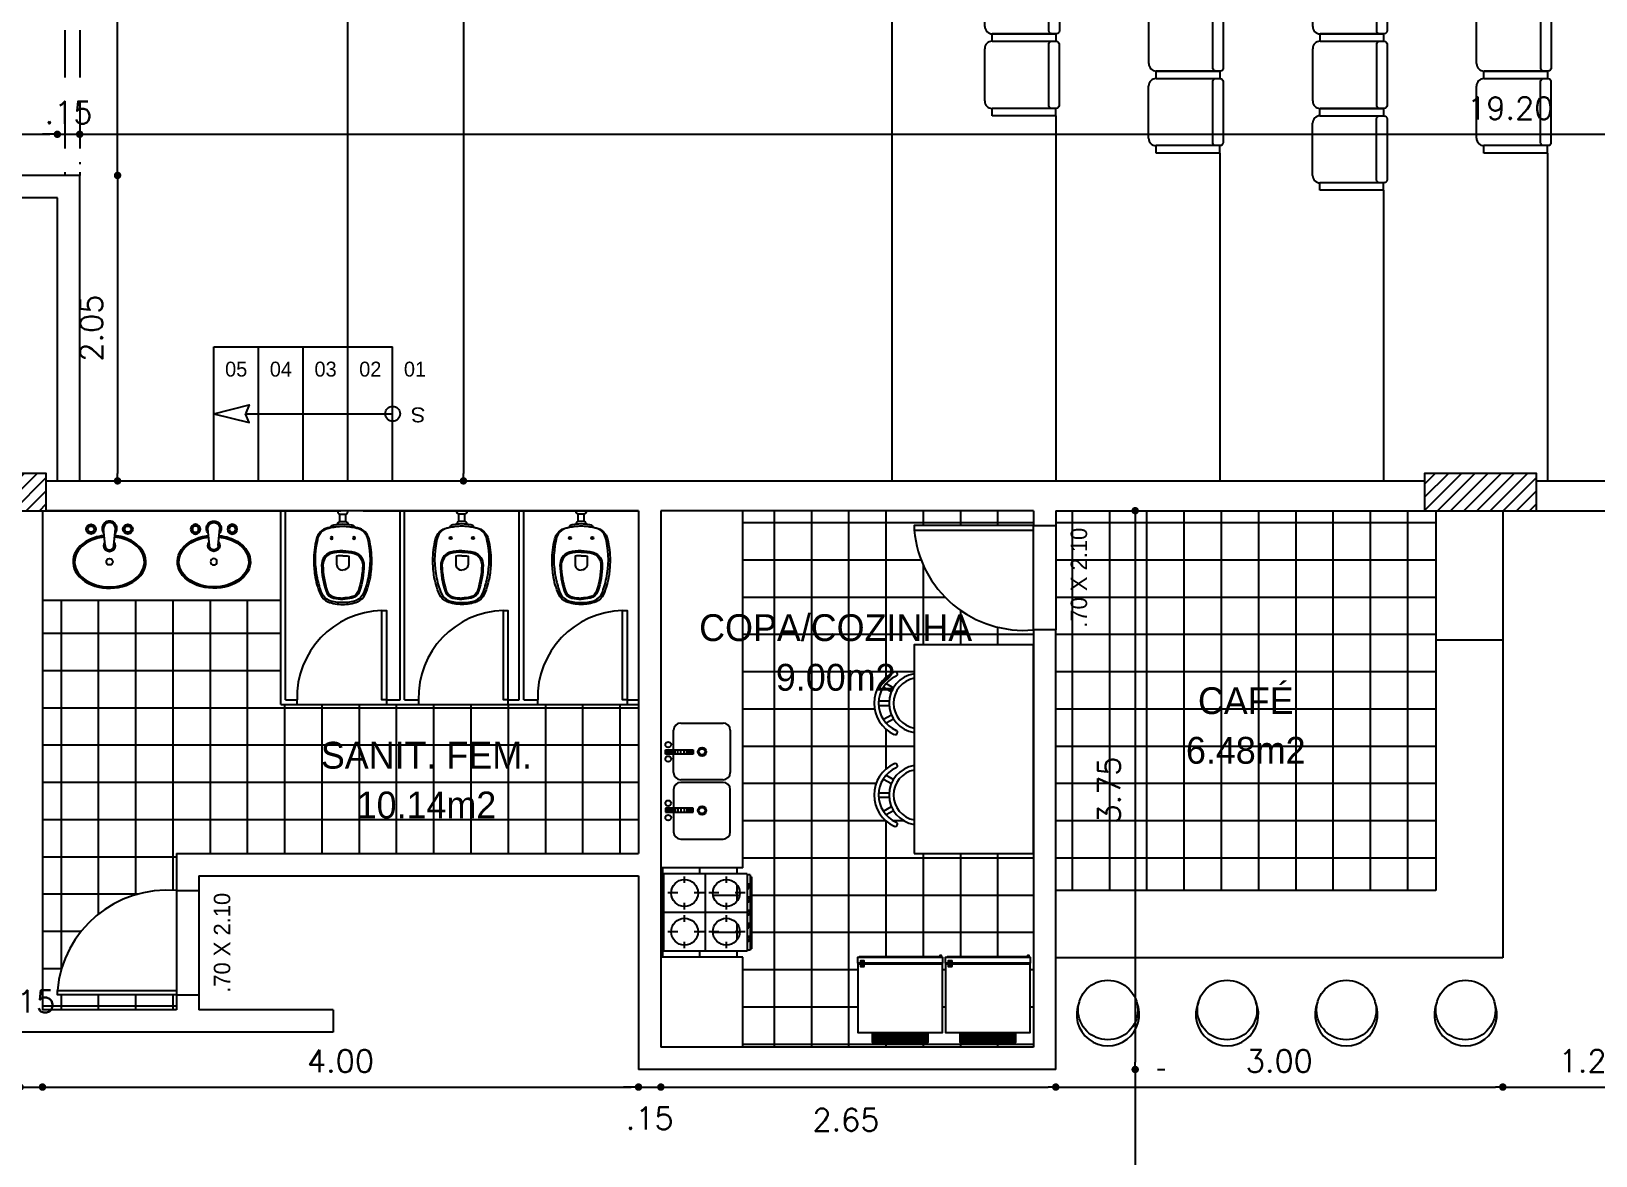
# Model space of a CAD drawing. Header units: millimetres. Extents: x 387 to 811, y 539 to 827.
# Drawn here: x 513.22 to 523.72, y 778.83 to 786.38 of the extents above; entities that cross this region are included whole.
import ezdxf
from ezdxf.enums import TextEntityAlignment as Align

# ---------------------------------------------------------------- set-up
doc = ezdxf.new("R2010")
doc.units = ezdxf.units.MM
doc.linetypes.add('HIDDEN', pattern=[9.525, 6.35, -3.175])
for name, color, linetype in [('ESQUADRIAS', 6, 'Continuous'), ('LINHA FINA', 8, 'Continuous'), ('MOBILIARIO', 3, 'Continuous'), ('PAREDES EM CORTE', 5, 'Continuous'), ('pilar', 4, 'Continuous'), ('PROJEÇÕES', 8, 'HIDDEN'), ('SIMBOLOS', 4, 'Continuous'), ('TEXTO', 4, 'Continuous')]:
    doc.layers.add(name, color=color, linetype=linetype)
doc.styles.add('ROMANS', font='romans')
doc.dimstyles.new('Cotas_trabalho', dxfattribs={"dimtxt": 0.15, "dimasz": 0.05, "dimexe": 0.2, "dimexo": 0.2, "dimgap": 0.1, "dimtad": 1, "dimzin": 4, "dimdsep": 46, "dimtxsty": 'ROMANS', "dimblk": 'DOT', "dimcen": 0.5, "dimclrd": 256, "dimclre": 256, "dimclrt": 256, "dimadec": 0, "dimazin": 0, "dimtfac": 0.666667, "dimtmove": 2, "dimatfit": 0, "dimldrblk": 'DOT', "dimfxl": 1, "dimtolj": 1, "dimtzin": 4, "dimarcsym": 0})
pattern_1 = [(90, (-531.041, 691.33033), (-0.25, 6e-17), []), (180, (-531.041, 691.33033), (-6e-17, -0.25), [])]

# ---------------------------------------------------------------- blocks, each defined once
blk = doc.blocks.new('poltrona')
at = {"layer": 'MOBILIARIO'}
for p, q in [((373.148, 85.2), (373.148, 85.25)), ((373.148, 85.25), (373.574, 85.25)), ((373.574, 85.25), (373.574, 85.2)), ((373.098, 84.8), (373.098, 85.15)), ((373.148, 85.2), (373.574, 85.2)), ((373.148, 85.2), (373.148, 85.2)), ((373.574, 84.75), (373.148, 84.75)), ((373.148, 84.75), (373.148, 84.75))]:
    blk.add_line(p, q, dxfattribs=at)
for points in [[(373.148, 85.2), (373.51, 85.2)], [(373.148, 85.2), (373.51, 85.2)], [(373.598, 84.95), (373.598, 84.941)]]:
    blk.add_lwpolyline(points, dxfattribs=at)
blk.add_lwpolyline([(373.578, 84.75), (373.548, 84.75, -0.414214), (373.528, 84.77), (373.528, 85.18, -0.414214), (373.548, 85.2), (373.578, 85.2, -0.414214), (373.598, 85.18), (373.598, 84.77, -0.414214)], format="xyb", close=True, dxfattribs=at)
for centre, start, end in [((373.148, 85.15), 90, 180), ((373.148, 84.8), 180, 270)]:
    blk.add_arc(centre, 0.05, start, end, dxfattribs=at)
blk = doc.blocks.new('vaso sanitário')
at = {"layer": 'MOBILIARIO'}
for p, q in [((535.046, 52.961), (535.046, 53.011)), ((535.086, 52.961), (535.086, 53.011))]:
    blk.add_line(p, q, dxfattribs=at)
for points in [[(535.032, 53.034), (535.099, 53.034), (535.099, 53.026, -0.414214), (535.084, 53.011), (535.047, 53.011, -0.414214), (535.032, 53.026)], [(535.066, 52.417, 0.082763), (535.156, 52.431, 0.191824), (535.206, 52.48, 0.041847), (535.235, 52.581, 0.10707), (535.236, 52.829, 0.077273), (535.22, 52.876, 0.212411), (535.166, 52.916, 0.040827), (535.153, 52.919, 0.014904), (535.135, 52.923, 0.025143), (535.131, 52.924, -0.029767), (535.109, 52.927, 0.034354), (535.066, 52.929, 0.034354), (535.022, 52.927, -0.029767), (535, 52.924, 0.025143), (534.996, 52.923, 0.014904), (534.978, 52.919, 0.040827), (534.965, 52.916, 0.212411), (534.911, 52.876, 0.077273), (534.896, 52.829, 0.10707), (534.896, 52.581, 0.041847), (534.926, 52.48, 0.191824), (534.976, 52.431, 0.082763)]]:
    blk.add_lwpolyline(points, format="xyb", close=True, dxfattribs=at)
for points in [[(535.123, 52.925, -0.166403), (535.132, 52.926), (535.166, 52.919, -0.147687), (535.216, 52.892, -0.13868), (535.243, 52.844, -0.056337), (535.26, 52.699, -0.03707), (535.253, 52.603, -0.071007), (535.215, 52.472, -0.183874), (535.166, 52.423, -0.096189), (535.066, 52.405, -0.096189), (534.966, 52.423, -0.183874), (534.916, 52.472, -0.071007), (534.878, 52.603, -0.03707), (534.871, 52.699, -0.056337), (534.889, 52.844, -0.13868), (534.916, 52.892, -0.147687), (534.966, 52.919), (535, 52.926, -0.166403), (535.009, 52.925)], [(535.099, 52.943), (535.099, 52.946, 0.414214), (535.084, 52.961), (535.047, 52.961, 0.414214), (535.032, 52.946), (535.032, 52.943)], [(535.066, 52.764, 0.06168), (534.987, 52.755, 0.039055), (534.98, 52.753, 0.304226), (534.924, 52.669, 0.074407), (534.953, 52.493, 0.256561), (535.004, 52.447, 0.06572), (535.066, 52.44, 0.068252)], [(535.066, 52.756, 0.06168), (534.989, 52.747, 0.039055), (534.983, 52.745, 0.304045), (534.932, 52.669, 0.074349), (534.961, 52.496, 0.256479), (535.006, 52.455, 0.065787), (535.066, 52.448, 0.065787)], [(535.066, 52.732, 0.0408), (535.025, 52.729), (535.025, 52.671, 0.057291), (535.025, 52.666, 0.350796), (535.066, 52.634, 0.350796)], [(535.065, 52.764, -0.06168), (535.145, 52.755, -0.039055), (535.152, 52.753, -0.304226), (535.208, 52.669, -0.074407), (535.178, 52.493, -0.256561), (535.127, 52.447, -0.06572), (535.065, 52.44, -0.068252)], [(535.066, 52.756, -0.06168), (535.143, 52.747, -0.039055), (535.148, 52.745, -0.304045), (535.199, 52.669, -0.074349), (535.17, 52.496, -0.256479), (535.125, 52.455, -0.065787), (535.066, 52.448, -0.065787)], [(535.066, 52.732, -0.0408), (535.107, 52.729), (535.107, 52.671, -0.057291), (535.106, 52.666, -0.350796), (535.066, 52.634, -0.350796)]]:
    blk.add_lwpolyline(points, format="xyb", dxfattribs=at)
for centre in [(534.991, 52.851), (535.141, 52.851)]:
    blk.add_circle(centre, 0.0075, dxfattribs=at)
for centre, radius, start, end in [((535.011, 52.912), 0.0286, 100.7284, 157.4355), ((535.068, 52.556), 0.389, 90.3224, 99.2049), ((535.063, 52.556), 0.389, 80.7951, 89.6776), ((535.12, 52.912), 0.0286, 22.5645, 79.2716)]:
    blk.add_arc(centre, radius, start, end, dxfattribs=at)
blk = doc.blocks.new('cuba do lavatório')
at = {"layer": 'MOBILIARIO'}
for p, q in [((535.901, 52.801), (535.891, 52.914)), ((535.961, 52.801), (535.971, 52.914))]:
    blk.add_line(p, q, dxfattribs=at)
for centre, radius in [((535.807, 52.91), 0.0326), ((535.807, 52.91), 0.0212), ((536.054, 52.91), 0.0326), ((536.054, 52.91), 0.0212), ((535.931, 52.691), 0.0212)]:
    blk.add_circle(centre, radius, dxfattribs=at)
for centre, radius, start, end in [((535.931, 52.914), 0.05, 317.7534, 222.2466), ((535.931, 52.914), 0.04, 349.8443, 190.1557), ((535.931, 52.801), 0.04, 143.4139, 36.5861), ((535.931, 52.801), 0.03, 180, 0)]:
    blk.add_arc(centre, radius, start, end, dxfattribs=at)
blk.add_ellipse((535.931, 52.691), major_axis=(-0.235, 0), ratio=0.714749, start_param=4.861692, end_param=10.846271, dxfattribs=at)
blk.add_open_spline([(535.895, 52.867), (535.849, 52.862), (535.806, 52.848), (535.716, 52.792), (535.683, 52.738), (535.689, 52.629), (535.728, 52.578), (535.845, 52.516), (535.922, 52.506), (536.062, 52.532), (536.123, 52.568), (536.184, 52.666), (536.182, 52.726), (536.114, 52.82), (536.051, 52.855), (535.976, 52.866), (535.971, 52.866), (535.967, 52.867)], degree=3, knots=[4.861692, 4.861692, 4.861692, 4.861692, 5.430609, 5.430609, 6.323813, 6.323813, 7.217016, 7.217016, 8.110219, 8.110219, 9.003422, 9.003422, 9.896625, 9.896625, 10.789828, 10.789828, 10.846271, 10.846271, 10.846271, 10.846271], dxfattribs=at)
blk = doc.blocks.new('W-FRZ-P')
for p, q in [((58, -2.1), (13, -2.1)), ((58, -2.9), (13, -2.9)), ((58, -4.1), (13, -4.1)), ((58, -4.9), (13, -4.9)), ((58, -6.1), (13, -6.1)), ((58, -6.9), (13, -6.9)), ((1.3, -65.2), (1.3, -66.2)), ((69.7, -65.2), (69.7, -66.2))]:
    blk.add_line(p, q)
for points in [[(59, -8), (59, 0), (12, 0), (12, -8)], [(68.7, -65.2), (71, -65.2), (71, -8), (58, -8), (13, -8), (0, -8), (0, -65.2), (67.8, -65.2)], [(58, -8), (58, -1), (13, -1), (13, -8)], [(68.7, -66.2), (71, -66.2), (71, -71.2), (0, -71.2), (0, -66.2), (67.8, -66.2)], [(0.9, -71.2), (0.9, -72.7), (2.2, -72.7), (2.2, -72.4), (1.2, -72.4), (1.2, -71.6), (69.8, -71.6), (69.8, -71.2)]]:
    blk.add_lwpolyline(points)
for points in [[(68.7, -64.5), (68.7, -64.5, 0.414214), (68.9, -64.3), (68.9, -63.6, 0.414214), (68.7, -63.4), (65.8, -63.4, 0.414214), (65.6, -63.6), (65.6, -64.3, 0.414214), (65.8, -64.5), (67.8, -64.5)], [(67.8, -67.1), (65.8, -67.1, 0.414214), (65.6, -67.3), (65.6, -68, 0.414214), (65.8, -68.2), (68.7, -68.2, 0.414214), (68.9, -68), (68.9, -67.3, 0.414214), (68.7, -67.1), (68.7, -67.1)]]:
    blk.add_lwpolyline(points, format="xyb")
blk.add_lwpolyline([(67.8, -63.9), (67.8, -67.7, 0.414214), (68, -67.9), (68.5, -67.9, 0.414214), (68.7, -67.7), (68.7, -63.9, 0.414214), (68.5, -63.7), (68, -63.7, 0.414214)], format="xyb", close=True)
blk = doc.blocks.new('MESA COPA')
at = {"layer": 'MOBILIARIO'}
for p, q in [((574.015, -142.026), (574.065, -142.054)), ((573.965, -142.143), (574.036, -142.143)), ((573.997, -142.05), (574.051, -142.081)), ((573.965, -142.173), (574.036, -142.173)), ((573.997, -142.266), (574.051, -142.236)), ((574.015, -142.29), (574.065, -142.262)), ((573.997, -142.667), (574.051, -142.697)), ((574.015, -142.642), (574.065, -142.67)), ((573.965, -142.759), (574.036, -142.759)), ((573.965, -142.789), (574.036, -142.789)), ((573.997, -142.882), (574.051, -142.852)), ((574.015, -142.906), (574.065, -142.879))]:
    blk.add_line(p, q, dxfattribs=at)
blk.add_lwpolyline([(574.204, -143.166), (575.004, -143.166), (575.004, -141.766), (574.204, -141.766)], close=True, dxfattribs=at)
for centre, radius, start, end in [((574.165, -142.158), 0.23, 114.3301, 245.6699), ((574.165, -142.158), 0.2, 114.3301, 245.6699), ((574.235, -142.158), 0.2, 99.0131, 260.9869), ((574.235, -142.158), 0.17, 100.6207, 259.3793), ((574.077, -141.962), 0.015, 294.3301, 114.3301), ((574.077, -142.354), 0.015, 245.6699, 65.6699), ((574.165, -142.774), 0.23, 114.3301, 245.6699), ((574.077, -142.578), 0.015, 294.3301, 114.3301), ((574.165, -142.774), 0.2, 114.3301, 245.6699), ((574.235, -142.774), 0.2, 99.0131, 260.9869), ((574.235, -142.774), 0.17, 100.6207, 259.3793), ((574.077, -142.97), 0.015, 245.6699, 65.6699)]:
    blk.add_arc(centre, radius, start, end, dxfattribs=at)
blk = doc.blocks.new('M-CAD17')
blk.add_circle((0, -3), 20)
blk.add_arc((0, 0), 21, 336.838, 203.162)
blk = doc.blocks.new('BANCO')
at = {"layer": 'MOBILIARIO', "xscale": 0.009999999999990905, "yscale": 0.009999999999990905, "zscale": 0.01, "rotation": 270}
blk.add_blockref('M-CAD17', (578.535, -141.721), dxfattribs=at)
blk = doc.blocks.new('_DOT')
at = {"color": 0, "linetype": 'ByBlock'}
blk.add_line((-0.5, 0), (-1, 0), dxfattribs=at)
at = {"color": 0, "linetype": 'ByBlock', "const_width": 0.5}
blk.add_lwpolyline([(-0.25, 0, 1), (0.25, 0, 1)], format="xyb", close=True, dxfattribs=at)
blk = doc.blocks.new('*D93')
at = {"lineweight": -2}
blk.add_line((508.147, 785.686), (513.347, 785.686), dxfattribs=at)
at = {"layer": 'Defpoints', "color": 0}
for p in [(508.097, 785.686), (513.397, 785.686), (513.397, 785.686)]:
    blk.add_point(p, dxfattribs=at)
at = {"lineweight": -2, "xscale": 0.05, "yscale": 0.05, "zscale": 0.05, "rotation": 180}
blk.add_blockref('_DOT', (508.097, 785.686), dxfattribs=at)
at = {"lineweight": -2, "xscale": 0.05, "yscale": 0.05, "zscale": 0.05}
blk.add_blockref('_DOT', (513.397, 785.686), dxfattribs=at)
at = {"insert": (510.747, 785.861), "char_height": 0.15, "attachment_point": 5, "style": 'ROMANS'}
blk.add_mtext('\\A1;5.30', dxfattribs=at)
blk = doc.blocks.new('*D94')
at = {"lineweight": -2}
for p, q in [((513.347, 785.686), (513.297, 785.686)), ((513.397, 785.686), (513.547, 785.686)), ((513.597, 785.686), (513.647, 785.686))]:
    blk.add_line(p, q, dxfattribs=at)
at = {"layer": 'Defpoints', "color": 0}
for p in [(513.397, 785.686), (513.547, 785.686), (513.547, 785.686)]:
    blk.add_point(p, dxfattribs=at)
at = {"lineweight": -2, "xscale": 0.05, "yscale": 0.05, "zscale": 0.05}
blk.add_blockref('_DOT', (513.397, 785.686), dxfattribs=at)
at = {"lineweight": -2, "xscale": 0.05, "yscale": 0.05, "zscale": 0.05, "rotation": 180}
blk.add_blockref('_DOT', (513.547, 785.686), dxfattribs=at)
at = {"insert": (513.472, 785.832), "char_height": 0.15, "attachment_point": 5, "style": 'ROMANS'}
blk.add_mtext('\\A1;.15', dxfattribs=at)
blk = doc.blocks.new('*D95')
at = {"lineweight": -2}
for p, q in [((513.597, 785.686), (532.697, 785.686)), ((513.547, 785.498), (513.547, 785.486))]:
    blk.add_line(p, q, dxfattribs=at)
at = {"layer": 'Defpoints', "color": 0}
for p in [(513.547, 785.698), (532.747, 785.686), (532.747, 785.686)]:
    blk.add_point(p, dxfattribs=at)
at = {"lineweight": -2, "xscale": 0.05, "yscale": 0.05, "zscale": 0.05, "rotation": 180}
blk.add_blockref('_DOT', (513.547, 785.686), dxfattribs=at)
at = {"lineweight": -2, "xscale": 0.05, "yscale": 0.05, "zscale": 0.05}
blk.add_blockref('_DOT', (532.747, 785.686), dxfattribs=at)
at = {"insert": (523.147, 785.861), "char_height": 0.15, "attachment_point": 5, "style": 'ROMANS'}
blk.add_mtext('\\A1;19.20', dxfattribs=at)
blk = doc.blocks.new('*D132')
at = {"lineweight": -2}
for p, q in [((513.097, 779.292), (513.047, 779.292)), ((513.147, 779.292), (513.297, 779.292)), ((513.347, 779.292), (513.397, 779.292))]:
    blk.add_line(p, q, dxfattribs=at)
at = {"layer": 'Defpoints', "color": 0}
for p in [(513.147, 779.292), (513.297, 779.292), (513.297, 779.292)]:
    blk.add_point(p, dxfattribs=at)
at = {"lineweight": -2, "xscale": 0.05, "yscale": 0.05, "zscale": 0.05}
blk.add_blockref('_DOT', (513.147, 779.292), dxfattribs=at)
at = {"lineweight": -2, "xscale": 0.05, "yscale": 0.05, "zscale": 0.05, "rotation": 180}
blk.add_blockref('_DOT', (513.297, 779.292), dxfattribs=at)
at = {"insert": (513.222, 779.867), "char_height": 0.15, "attachment_point": 5, "style": 'ROMANS'}
blk.add_mtext('\\A1;.15', dxfattribs=at)
blk = doc.blocks.new('*D133')
at = {"lineweight": -2}
blk.add_line((513.347, 779.292), (517.247, 779.292), dxfattribs=at)
at = {"layer": 'Defpoints', "color": 0}
for p in [(513.297, 779.292), (517.297, 779.292), (517.297, 779.292)]:
    blk.add_point(p, dxfattribs=at)
at = {"lineweight": -2, "xscale": 0.05, "yscale": 0.05, "zscale": 0.05, "rotation": 180}
blk.add_blockref('_DOT', (513.297, 779.292), dxfattribs=at)
at = {"lineweight": -2, "xscale": 0.05, "yscale": 0.05, "zscale": 0.05}
blk.add_blockref('_DOT', (517.297, 779.292), dxfattribs=at)
at = {"insert": (515.297, 779.467), "char_height": 0.15, "attachment_point": 5, "style": 'ROMANS'}
blk.add_mtext('\\A1;4.00', dxfattribs=at)
blk = doc.blocks.new('*D134')
at = {"lineweight": -2}
for p, q in [((517.247, 779.292), (517.197, 779.292)), ((517.297, 779.292), (517.447, 779.292)), ((517.497, 779.292), (517.547, 779.292))]:
    blk.add_line(p, q, dxfattribs=at)
at = {"layer": 'Defpoints', "color": 0}
for p in [(517.297, 779.292), (517.447, 779.292), (517.447, 779.292)]:
    blk.add_point(p, dxfattribs=at)
at = {"lineweight": -2, "xscale": 0.05, "yscale": 0.05, "zscale": 0.05}
blk.add_blockref('_DOT', (517.297, 779.292), dxfattribs=at)
at = {"lineweight": -2, "xscale": 0.05, "yscale": 0.05, "zscale": 0.05, "rotation": 180}
blk.add_blockref('_DOT', (517.447, 779.292), dxfattribs=at)
at = {"insert": (517.372, 779.083), "char_height": 0.15, "attachment_point": 5, "style": 'ROMANS'}
blk.add_mtext('\\A1;.15', dxfattribs=at)
blk = doc.blocks.new('*D135')
at = {"lineweight": -2}
blk.add_line((517.497, 779.292), (520.047, 779.292), dxfattribs=at)
at = {"layer": 'Defpoints', "color": 0}
for p in [(517.447, 779.292), (520.097, 779.292), (520.097, 779.292)]:
    blk.add_point(p, dxfattribs=at)
at = {"lineweight": -2, "xscale": 0.05, "yscale": 0.05, "zscale": 0.05, "rotation": 180}
blk.add_blockref('_DOT', (517.447, 779.292), dxfattribs=at)
at = {"lineweight": -2, "xscale": 0.05, "yscale": 0.05, "zscale": 0.05}
blk.add_blockref('_DOT', (520.097, 779.292), dxfattribs=at)
at = {"insert": (518.689, 779.072), "char_height": 0.15, "attachment_point": 5, "style": 'ROMANS'}
blk.add_mtext('\\A1;2.65', dxfattribs=at)
blk = doc.blocks.new('*D136')
at = {"lineweight": -2}
blk.add_line((520.147, 779.292), (523.047, 779.292), dxfattribs=at)
at = {"layer": 'Defpoints', "color": 0}
for p in [(520.097, 779.292), (523.097, 779.292), (523.097, 779.292)]:
    blk.add_point(p, dxfattribs=at)
at = {"lineweight": -2, "xscale": 0.05, "yscale": 0.05, "zscale": 0.05, "rotation": 180}
blk.add_blockref('_DOT', (520.097, 779.292), dxfattribs=at)
at = {"lineweight": -2, "xscale": 0.05, "yscale": 0.05, "zscale": 0.05}
blk.add_blockref('_DOT', (523.097, 779.292), dxfattribs=at)
at = {"insert": (521.597, 779.467), "char_height": 0.15, "attachment_point": 5, "style": 'ROMANS'}
blk.add_mtext('\\A1;3.00', dxfattribs=at)
blk = doc.blocks.new('*D137')
at = {"lineweight": -2}
blk.add_line((523.147, 779.292), (524.247, 779.292), dxfattribs=at)
at = {"layer": 'Defpoints', "color": 0}
for p in [(523.097, 779.292), (524.297, 779.292), (524.297, 779.292)]:
    blk.add_point(p, dxfattribs=at)
at = {"lineweight": -2, "xscale": 0.05, "yscale": 0.05, "zscale": 0.05, "rotation": 180}
blk.add_blockref('_DOT', (523.097, 779.292), dxfattribs=at)
at = {"lineweight": -2, "xscale": 0.05, "yscale": 0.05, "zscale": 0.05}
blk.add_blockref('_DOT', (524.297, 779.292), dxfattribs=at)
at = {"insert": (523.697, 779.467), "char_height": 0.15, "attachment_point": 5, "style": 'ROMANS'}
blk.add_mtext('\\A1;1.20', dxfattribs=at)
blk = doc.blocks.new('*D291')
at = {"lineweight": -2}
for p, q in [((520.63, 783.11), (520.63, 779.46)), ((520.78, 783.16), (520.83, 783.16)), ((520.78, 779.41), (520.83, 779.41))]:
    blk.add_line(p, q, dxfattribs=at)
at = {"layer": 'Defpoints', "color": 0}
for p in [(520.58, 783.16, 54), (520.58, 779.41, 54), (520.63, 779.41)]:
    blk.add_point(p, dxfattribs=at)
at = {"lineweight": -2, "xscale": 0.05, "yscale": 0.05, "zscale": 0.05}
for p, rotation in [((520.63, 783.16), 90), ((520.63, 779.41), 270)]:
    blk.add_blockref('_DOT', p, dxfattribs=dict(at, rotation=rotation))
at = {"insert": (520.455, 781.285), "char_height": 0.15, "attachment_point": 5, "rotation": 90, "style": 'ROMANS'}
blk.add_mtext('\\A1;3.75', dxfattribs=at)
blk = doc.blocks.new('*D292')
at = {"lineweight": -2}
for p, q in [((520.78, 779.41), (520.83, 779.41)), ((520.63, 779.36), (520.63, 773.36)), ((520.815, 773.31), (520.43, 773.31))]:
    blk.add_line(p, q, dxfattribs=at)
at = {"layer": 'Defpoints', "color": 0}
for p in [(520.58, 779.41, 54), (520.63, 773.31), (521.015, 773.31, 54)]:
    blk.add_point(p, dxfattribs=at)
at = {"lineweight": -2, "xscale": 0.05, "yscale": 0.05, "zscale": 0.05}
for p, rotation in [((520.63, 779.41), 90), ((520.63, 773.31), 270)]:
    blk.add_blockref('_DOT', p, dxfattribs=dict(at, rotation=rotation))
at = {"insert": (520.455, 776.36), "char_height": 0.15, "attachment_point": 5, "rotation": 90, "style": 'ROMANS'}
blk.add_mtext('\\A1;6.10', dxfattribs=at)
blk = doc.blocks.new('*D294')
at = {"lineweight": -2}
blk.add_line((516.122, 797.91), (516.122, 783.41), dxfattribs=at)
at = {"layer": 'Defpoints', "color": 0}
for p in [(516.122, 797.96, 54), (516.122, 783.36, 54), (516.122, 783.36)]:
    blk.add_point(p, dxfattribs=at)
at = {"lineweight": -2, "xscale": 0.05, "yscale": 0.05, "zscale": 0.05}
for p, rotation in [((516.122, 797.96), 90), ((516.122, 783.36), 270)]:
    blk.add_blockref('_DOT', p, dxfattribs=dict(at, rotation=rotation))
at = {"insert": (515.947, 790.66), "char_height": 0.15, "attachment_point": 5, "rotation": 90, "style": 'ROMANS'}
blk.add_mtext('\\A1;14.60', dxfattribs=at)
blk = doc.blocks.new('*D295')
at = {"lineweight": -2}
blk.add_line((513.801, 785.46), (513.801, 795.86), dxfattribs=at)
at = {"layer": 'Defpoints', "color": 0}
for p in [(513.801, 795.91, 54), (513.801, 795.91), (513.801, 785.41, 54)]:
    blk.add_point(p, dxfattribs=at)
at = {"lineweight": -2, "xscale": 0.05, "yscale": 0.05, "zscale": 0.04999999999999716}
for p, rotation in [((513.801, 795.91), 90), ((513.801, 785.41), 270)]:
    blk.add_blockref('_DOT', p, dxfattribs=dict(at, rotation=rotation))
at = {"insert": (513.626, 790.66), "char_height": 0.15, "attachment_point": 5, "rotation": 90, "style": 'ROMANS'}
blk.add_mtext('\\A1;10.50', dxfattribs=at)
blk = doc.blocks.new('*D297')
at = {"lineweight": -2}
blk.add_line((513.801, 785.36), (513.801, 783.41), dxfattribs=at)
at = {"layer": 'Defpoints', "color": 0}
for p in [(513.801, 785.41, 108), (513.801, 783.36, 54), (513.801, 783.36)]:
    blk.add_point(p, dxfattribs=at)
at = {"lineweight": -2, "xscale": 0.05, "yscale": 0.05, "zscale": 0.05}
for p, rotation in [((513.801, 785.41), 90), ((513.801, 783.36), 270)]:
    blk.add_blockref('_DOT', p, dxfattribs=dict(at, rotation=rotation))
at = {"insert": (513.626, 784.385), "char_height": 0.15, "attachment_point": 5, "rotation": 90, "style": 'ROMANS'}
blk.add_mtext('\\A1;2.05', dxfattribs=at)

msp = doc.modelspace()

# ---------------------------------------------------------------- hatches: boundary and pattern name
at = {"layer": 'LINHA FINA'}
h = msp.add_hatch(dxfattribs=at)
h.set_pattern_fill('ANSI37', color=256, scale=2, angle=45, style=0)
h.set_pattern_definition(pattern_1)
h.paths.add_polyline_path([(519.014, 781.462, -1), (519.026, 781.434, 0.106921), (518.958, 781.384), (519.008, 781.356, -0.219759), (519.147, 781.449), (519.147, 781.671, -0.219759), (519.008, 781.764), (518.958, 781.736, 0.106921), (519.026, 781.686, -1), (519.014, 781.659, -0.64532), (519.014, 782.078, -1), (519.026, 782.05, 0.106921), (518.958, 782), (519.008, 781.972, -0.219759), (519.147, 782.066), (519.147, 782.26), (519.947, 782.26), (519.947, 782.36, -0.414214), (519.147, 783.03), (519.147, 783.06), (519.947, 783.06), (519.947, 783.16), (517.997, 783.16), (517.997, 780.764), (517.447, 780.764), (517.447, 780.164), (517.997, 780.164), (517.997, 779.56), (519.947, 779.56), (519.947, 780.86), (519.147, 780.86), (519.147, 781.054, -0.219759), (519.008, 781.148), (518.958, 781.12, 0.106921), (519.026, 781.07, -1), (519.014, 781.042, -0.64532)])
h.paths.add_polyline_path([(519.32, 780.167), (519.32, 780.176), (519.33, 780.176), (519.33, 780.164), (519.337, 780.164), (519.337, 780.124), (519.337, 779.658), (519.242, 779.658), (519.242, 779.594), (518.865, 779.594), (518.865, 779.658), (518.769, 779.658), (518.769, 780.116), (518.769, 780.167)], flags=16)
h.paths.add_polyline_path([(518.788, 780.11), (518.788, 780.13), (518.78, 780.13), (518.78, 780.11)], flags=0)
h.paths.add_polyline_path([(518.055, 780.703), (518.055, 780.211), (518.026, 780.211), (518.026, 780.204), (517.466, 780.204), (517.466, 780.724), (518.026, 780.724), (518.026, 780.717), (518.046, 780.717), (518.046, 780.703)], flags=16)
edge = h.paths.add_edge_path(flags=0)
edge.add_ellipse((518.038, 780.64), major_axis=(0, -0.0159), ratio=0.351242, start_angle=0, end_angle=360)
edge.add_ellipse((518.034, 780.64), major_axis=(0, -0.0159), ratio=0.351242, start_angle=180, end_angle=360, ccw=False)
edge.add_ellipse((518.038, 780.64), major_axis=(0, -0.0159), ratio=0.351242, start_angle=0, end_angle=360)
edge.add_ellipse((518.034, 780.64), major_axis=(0, -0.0159), ratio=0.351242, start_angle=180, end_angle=360, ccw=False)
edge = h.paths.add_edge_path(flags=0)
edge.add_ellipse((518.038, 780.552), major_axis=(0, 0.0159), ratio=0.351242, start_angle=0, end_angle=360, ccw=False)
edge.add_ellipse((518.034, 780.552), major_axis=(0, 0.0159), ratio=0.351242, start_angle=0, end_angle=180)
h.paths.add_polyline_path([(517.976, 780.594, -1), (517.795, 780.594, -1)], flags=0)
edge = h.paths.add_edge_path(flags=0)
edge.add_line((518.035, 780.464), (518.028, 780.464))
edge.add_ellipse((518.034, 780.464), major_axis=(0, 0.0159), ratio=0.351242, start_angle=0, end_angle=180)
edge.add_ellipse((518.038, 780.464), major_axis=(0, 0.0159), ratio=0.351242, start_angle=0, end_angle=360, ccw=False)
edge = h.paths.add_edge_path(flags=0)
edge.add_ellipse((518.038, 780.376), major_axis=(0, -0.0159), ratio=0.351242, start_angle=0, end_angle=360)
edge.add_ellipse((518.034, 780.376), major_axis=(0, -0.0159), ratio=0.351242, start_angle=180, end_angle=360, ccw=False)
edge.add_ellipse((518.038, 780.376), major_axis=(0, -0.0159), ratio=0.351242, start_angle=0, end_angle=360)
edge.add_ellipse((518.034, 780.376), major_axis=(0, -0.0159), ratio=0.351242, start_angle=180, end_angle=360, ccw=False)
edge = h.paths.add_edge_path(flags=0)
edge.add_ellipse((518.038, 780.288), major_axis=(0, 0.0159), ratio=0.351242, start_angle=0, end_angle=360, ccw=False)
edge.add_ellipse((518.034, 780.288), major_axis=(0, 0.0159), ratio=0.351242, start_angle=0, end_angle=180)
h.paths.add_polyline_path([(517.976, 780.334, -1), (517.795, 780.334, -1)], flags=0)
h.paths.add_polyline_path([(519.908, 780.167), (519.908, 780.176), (519.919, 780.176), (519.919, 780.164), (519.926, 780.164), (519.926, 780.124), (519.926, 779.658), (519.83, 779.658), (519.83, 779.594), (519.454, 779.594), (519.454, 779.658), (519.358, 779.658), (519.358, 780.116), (519.358, 780.167)], flags=16)
h.paths.add_polyline_path([(519.377, 780.11), (519.377, 780.13), (519.369, 780.13), (519.369, 780.11)], flags=0)
h.paths.add_polyline_path([(519.234, 779.649), (519.234, 779.602), (518.873, 779.602), (518.873, 779.649)], flags=0)
h.paths.add_polyline_path([(519.822, 779.649), (519.822, 779.602), (519.462, 779.602), (519.462, 779.649)], flags=0)
h.paths.add_polyline_path([(518.093, 781.901), (519.147, 781.901), (519.147, 782.183), (518.093, 782.183)], flags=24)
h.paths.add_polyline_path([(517.573, 782.192), (519.666, 782.192), (519.666, 782.53), (517.573, 782.53)], flags=25)
h = msp.add_hatch(dxfattribs=at)
h.set_pattern_fill('ANSI37', color=256, scale=2, angle=45, style=0)
h.set_pattern_definition(pattern_1)
h.paths.add_polyline_path([(520.097, 783.16), (520.097, 783.06), (520.097, 782.36), (520.097, 780.61), (522.647, 780.61), (522.647, 783.16), (522.572, 783.16)])
h.paths.add_polyline_path([(520.338, 782.281), (520.338, 783.139), (520.166, 783.139), (520.166, 782.281)], flags=24)
h.paths.add_polyline_path([(520.845, 781.411), (521.899, 781.411), (521.899, 781.693), (520.845, 781.693)], flags=24)
h.paths.add_polyline_path([(520.989, 781.729), (521.755, 781.729), (521.755, 782.106), (520.989, 782.106)], flags=24)
h = msp.add_hatch(dxfattribs=at)
h.set_pattern_fill('ANSI37', color=256, scale=2, angle=45, style=0)
h.set_pattern_definition([(90, (-564.57625, 852.58743), (-0.25, 6e-17), []), (180, (-564.57625, 852.58743), (-6e-17, -0.25), [])])
h.paths.add_polyline_path([(517.297, 781.86), (517.22, 781.86), (516.62, 781.86), (516.42, 781.86), (515.82, 781.86), (515.605, 781.86), (515.005, 781.86), (514.897, 781.86), (514.897, 782.56), (513.297, 782.56), (513.297, 779.81), (514.197, 779.81), (514.197, 779.91), (513.397, 779.91), (513.397, 779.94, -0.414214), (514.197, 780.61), (514.197, 780.86), (517.297, 780.86)])
h.paths.add_polyline_path([(515.2, 781.029), (516.547, 781.029), (516.547, 781.341), (515.2, 781.341)], flags=24)
h.paths.add_polyline_path([(514.958, 781.363), (516.789, 781.363), (516.789, 781.674), (514.958, 781.674)], flags=24)
at = {"layer": 'pilar'}
h = msp.add_hatch(dxfattribs=at)
h.set_pattern_fill('ANSI31', color=8, scale=0.5, style=0)
h.set_pattern_definition([(45, (-564.57625, 852.58743), (-0.044194174, 0.044194174), [])])
h.paths.add_polyline_path([(513.322, 783.41), (512.572, 783.41), (512.572, 783.16), (513.322, 783.16)])
h = msp.add_hatch(dxfattribs=at)
h.set_pattern_fill('ANSI31', color=8, scale=0.5, style=0)
h.set_pattern_definition([(45, (-554.57625, 852.58743), (-0.044194174, 0.044194174), [])])
h.paths.add_polyline_path([(523.322, 783.41), (522.572, 783.41), (522.572, 783.16), (523.322, 783.16)])

# ---------------------------------------------------------------- linework, layer by layer
at = {"layer": 'ESQUADRIAS'}
for p, q in [((514.897, 781.86, 54), (514.897, 783.16, 54)), ((514.927, 781.89, 54), (514.927, 783.16, 54)), ((515.697, 781.89, 54), (515.697, 783.16, 54)), ((515.727, 781.89, 54), (515.727, 783.16, 54)), ((516.497, 781.89, 54), (516.497, 783.16, 54)), ((516.527, 781.89, 54), (516.527, 783.16, 54)), ((514.897, 781.86, 54), (515.005, 781.86, 54)), ((514.927, 781.89, 54), (515.005, 781.89, 54)), ((515.005, 781.89, 54), (515.005, 781.86, 54)), ((515.605, 781.89, 54), (515.697, 781.89, 54)), ((515.605, 781.89, 54), (515.605, 781.86, 54)), ((515.605, 781.86, 54), (515.82, 781.86, 54)), ((515.727, 781.89, 54), (515.82, 781.89, 54)), ((515.82, 781.89, 54), (515.82, 781.86, 54)), ((516.42, 781.89, 54), (516.42, 781.86, 54)), ((516.42, 781.89, 54), (516.497, 781.89, 54)), ((516.42, 781.89, 54), (516.42, 781.86, 54)), ((516.42, 781.86, 54), (516.62, 781.86, 54)), ((516.527, 781.89, 54), (516.62, 781.89, 54)), ((516.62, 781.89, 54), (516.62, 781.86, 54)), ((517.22, 781.89, 54), (517.297, 781.89, 54)), ((517.22, 781.89, 54), (517.22, 781.86, 54)), ((517.22, 781.86, 54), (517.297, 781.86, 54))]:
    msp.add_line(p, q, dxfattribs=at)
at = {"layer": 'ESQUADRIAS', "elevation": 54}
for points in [[(519.947, 783.06), (519.147, 783.06), (519.147, 783.03), (519.947, 783.03)], [(515.605, 781.89), (515.575, 781.89), (515.575, 782.49), (515.605, 782.49)], [(516.42, 781.89), (516.39, 781.89), (516.39, 782.49), (516.42, 782.49)], [(517.22, 781.89), (517.19, 781.89), (517.19, 782.49), (517.22, 782.49)], [(514.197, 779.91), (513.397, 779.91), (513.397, 779.94), (514.197, 779.94)]]:
    msp.add_lwpolyline(points, close=True, dxfattribs=at)
at = {"layer": 'LINHA FINA'}
for p, q in [((518.997, 786.56, 54), (518.997, 783.36, 54)), ((520.097, 785.81, 54), (520.097, 783.36, 54)), ((521.197, 785.56, 54), (521.197, 783.36, 54)), ((523.397, 785.56, 54), (523.397, 783.36, 54)), ((522.297, 785.31, 54), (522.297, 783.36, 54)), ((514.747, 783.36, 54), (514.747, 784.26, 54)), ((515.047, 783.36, 54), (515.047, 784.26, 54)), ((515.347, 783.36, 54), (515.347, 784.26, 54)), ((515.347, 784.26, 54), (515.647, 784.26, 54)), ((515.647, 783.36, 54), (515.647, 784.26, 54)), ((519.947, 782.36, 54), (519.947, 783.03, 54)), ((520.097, 783.06, 54), (520.097, 782.36, 54)), ((515.005, 781.86, 54), (515.605, 781.86, 54)), ((515.82, 781.86, 54), (516.42, 781.86, 54)), ((516.62, 781.86, 54), (517.22, 781.86, 54)), ((514.197, 780.61, 54), (514.197, 779.94, 54)), ((514.347, 780.61, 54), (514.347, 779.91, 54))]:
    msp.add_line(p, q, dxfattribs=at)
for centre, radius, start, end in [((519.882, 783.095, 54), 0.738, 185.0538, 275.0538), ((515.59, 781.905, 54), 0.585, 91.4688, 181.4688), ((516.405, 781.905, 54), 0.585, 91.4688, 181.4688), ((517.205, 781.905, 54), 0.585, 91.4688, 181.4688), ((514.132, 779.875, 54), 0.738, 84.9462, 174.9462)]:
    msp.add_arc(centre, radius, start, end, dxfattribs=at)
at = {"layer": 'MOBILIARIO'}
for p, q in [((515.347, 784.26, 54), (515.347, 797.06, 54)), ((519.67, 786.31, 54), (519.67, 786.36, 54)), ((519.67, 786.36, 54), (520.097, 786.36, 54)), ((520.097, 786.36, 54), (520.097, 786.31, 54)), ((519.62, 785.91, 54), (519.62, 786.26, 54)), ((519.67, 786.31, 54), (520.097, 786.31, 54)), ((519.67, 786.31, 54), (519.67, 786.31, 54)), ((520.72, 785.66, 54), (520.72, 786.01, 54)), ((520.77, 786.06, 54), (520.77, 786.11, 54)), ((520.77, 786.11, 54), (521.197, 786.11, 54)), ((520.77, 786.06, 54), (521.197, 786.06, 54)), ((520.77, 786.06, 54), (520.77, 786.06, 54)), ((521.197, 786.11, 54), (521.197, 786.06, 54)), ((522.92, 785.66, 54), (522.92, 786.01, 54)), ((522.97, 786.06, 54), (522.97, 786.11, 54)), ((522.97, 786.11, 54), (523.397, 786.11, 54)), ((522.97, 786.06, 54), (523.397, 786.06, 54)), ((522.97, 786.06, 54), (522.97, 786.06, 54)), ((523.397, 786.11, 54), (523.397, 786.06, 54)), ((519.67, 785.81, 54), (519.67, 785.86, 54)), ((520.097, 785.86, 54), (519.67, 785.86, 54)), ((519.67, 785.86, 54), (519.67, 785.86, 54)), ((520.097, 785.81, 54), (519.67, 785.81, 54)), ((520.097, 785.81, 54), (520.097, 785.86, 54)), ((521.87, 785.81, 54), (521.87, 785.86, 54)), ((521.87, 785.86, 54), (522.297, 785.86, 54)), ((521.87, 785.81, 54), (522.297, 785.81, 54)), ((521.87, 785.81, 54), (521.87, 785.81, 54)), ((522.297, 785.86, 54), (522.297, 785.81, 54)), ((521.82, 785.41, 54), (521.82, 785.76, 54)), ((520.77, 785.56, 54), (520.77, 785.61, 54)), ((521.197, 785.61, 54), (520.77, 785.61, 54)), ((520.77, 785.61, 54), (520.77, 785.61, 54)), ((521.197, 785.56, 54), (521.197, 785.61, 54)), ((522.97, 785.56, 54), (522.97, 785.61, 54)), ((523.397, 785.61, 54), (522.97, 785.61, 54)), ((522.97, 785.61, 54), (522.97, 785.61, 54)), ((523.397, 785.56, 54), (523.397, 785.61, 54)), ((521.197, 785.56, 54), (520.77, 785.56, 54)), ((523.397, 785.56, 54), (522.97, 785.56, 54)), ((521.87, 785.31, 54), (521.87, 785.36, 54)), ((522.297, 785.36, 54), (521.87, 785.36, 54)), ((521.87, 785.36, 54), (521.87, 785.36, 54)), ((522.297, 785.31, 54), (521.87, 785.31, 54)), ((522.297, 785.31, 54), (522.297, 785.36, 54)), ((514.447, 784.26, 54), (515.347, 784.26, 54)), ((514.447, 783.36, 54), (514.447, 784.26, 54)), ((517.997, 780.764, 54), (517.997, 783.16, 54)), ((522.647, 783.16, 54), (522.647, 780.61, 54)), ((523.097, 783.16, 54), (523.097, 780.16, 54)), ((513.297, 782.56, 54), (514.897, 782.56, 54)), ((523.097, 782.29, 54), (522.647, 782.29, 54)), ((517.58, 781.734, 54), (517.865, 781.734, 54)), ((517.532, 781.555, 54), (517.532, 781.687, 54)), ((517.912, 781.687, 54), (517.912, 781.402, 54)), ((517.478, 781.526, 54), (517.478, 781.555, 54)), ((517.478, 781.555, 54), (517.663, 781.555, 54)), ((517.663, 781.526, 54), (517.478, 781.526, 54)), ((517.481, 781.526, 54), (517.481, 781.555, 54)), ((517.483, 781.526, 54), (517.483, 781.555, 54)), ((517.487, 781.526, 54), (517.487, 781.555, 54)), ((517.491, 781.526, 54), (517.491, 781.555, 54)), ((517.498, 781.526, 54), (517.498, 781.555, 54)), ((517.505, 781.526, 54), (517.505, 781.555, 54)), ((517.516, 781.526, 54), (517.516, 781.555, 54)), ((517.53, 781.526, 54), (517.53, 781.555, 54)), ((517.532, 781.402, 54), (517.532, 781.526, 54)), ((517.543, 781.526, 54), (517.543, 781.555, 54)), ((517.561, 781.526, 54), (517.561, 781.555, 54)), ((517.582, 781.526, 54), (517.582, 781.555, 54)), ((517.604, 781.526, 54), (517.604, 781.555, 54)), ((517.621, 781.526, 54), (517.621, 781.555, 54)), ((517.635, 781.526, 54), (517.635, 781.555, 54)), ((517.645, 781.526, 54), (517.645, 781.555, 54)), ((517.651, 781.526, 54), (517.651, 781.555, 54)), ((517.655, 781.526, 54), (517.655, 781.555, 54)), ((517.657, 781.526, 54), (517.657, 781.555, 54)), ((517.66, 781.526, 54), (517.66, 781.555, 54)), ((517.663, 781.555, 54), (517.663, 781.526, 54)), ((517.532, 781.289, 54), (517.532, 781.164, 54)), ((517.865, 781.354, 54), (517.58, 781.354, 54)), ((517.865, 781.336, 54), (517.58, 781.336, 54)), ((517.912, 781.004, 54), (517.912, 781.289, 54)), ((517.478, 781.164, 54), (517.478, 781.136, 54)), ((517.663, 781.164, 54), (517.478, 781.164, 54)), ((517.478, 781.136, 54), (517.663, 781.136, 54)), ((517.481, 781.164, 54), (517.481, 781.136, 54)), ((517.483, 781.164, 54), (517.483, 781.136, 54)), ((517.487, 781.164, 54), (517.487, 781.136, 54)), ((517.491, 781.164, 54), (517.491, 781.136, 54)), ((517.498, 781.164, 54), (517.498, 781.136, 54)), ((517.505, 781.164, 54), (517.505, 781.136, 54)), ((517.516, 781.164, 54), (517.516, 781.136, 54)), ((517.53, 781.164, 54), (517.53, 781.136, 54)), ((517.532, 781.136, 54), (517.532, 781.004, 54)), ((517.543, 781.164, 54), (517.543, 781.136, 54)), ((517.561, 781.164, 54), (517.561, 781.136, 54)), ((517.582, 781.164, 54), (517.582, 781.136, 54)), ((517.604, 781.164, 54), (517.604, 781.136, 54)), ((517.621, 781.164, 54), (517.621, 781.136, 54)), ((517.635, 781.164, 54), (517.635, 781.136, 54)), ((517.645, 781.164, 54), (517.645, 781.136, 54)), ((517.651, 781.164, 54), (517.651, 781.136, 54)), ((517.655, 781.164, 54), (517.655, 781.136, 54)), ((517.657, 781.164, 54), (517.657, 781.136, 54)), ((517.66, 781.164, 54), (517.66, 781.136, 54)), ((517.663, 781.136, 54), (517.663, 781.164, 54)), ((517.58, 780.956, 54), (517.865, 780.956, 54)), ((517.997, 780.764, 54), (517.447, 780.764, 54)), ((517.466, 780.204, 54), (517.466, 780.724, 54)), ((518.026, 780.724, 54), (517.466, 780.724, 54)), ((517.605, 780.662, 54), (517.605, 780.706, 54)), ((517.746, 780.204, 54), (517.746, 780.724, 54)), ((517.888, 780.662, 54), (517.888, 780.706, 54)), ((518.026, 780.724, 54), (518.026, 780.204, 54)), ((518.046, 780.717, 54), (518.026, 780.717, 54)), ((518.034, 780.656, 54), (518.038, 780.656, 54)), ((518.046, 780.717, 54), (518.046, 780.211, 54)), ((518.046, 780.703, 54), (518.055, 780.703, 54)), ((518.055, 780.703, 54), (518.055, 780.22, 54)), ((517.56, 780.595, 54), (517.494, 780.595, 54)), ((517.738, 780.595, 54), (517.671, 780.595, 54)), ((517.835, 780.595, 54), (517.769, 780.595, 54)), ((518.012, 780.595, 54), (517.946, 780.595, 54)), ((518.034, 780.624, 54), (518.038, 780.624, 54)), ((518.034, 780.568, 54), (518.038, 780.568, 54)), ((522.647, 780.61, 54), (520.097, 780.61, 54)), ((518.026, 780.464, 54), (517.466, 780.464, 54)), ((517.605, 780.484, 54), (517.605, 780.529, 54)), ((517.888, 780.484, 54), (517.888, 780.529, 54)), ((518.034, 780.536, 54), (518.038, 780.536, 54)), ((518.034, 780.48, 54), (518.038, 780.48, 54)), ((518.034, 780.448, 54), (518.038, 780.448, 54)), ((517.605, 780.4, 54), (517.605, 780.445, 54)), ((517.888, 780.4, 54), (517.888, 780.445, 54)), ((518.034, 780.392, 54), (518.038, 780.392, 54)), ((518.034, 780.36, 54), (518.038, 780.36, 54)), ((517.56, 780.334, 54), (517.494, 780.334, 54)), ((517.605, 780.223, 54), (517.605, 780.267, 54)), ((517.738, 780.334, 54), (517.671, 780.334, 54)), ((517.835, 780.334, 54), (517.769, 780.334, 54)), ((517.888, 780.223, 54), (517.888, 780.267, 54)), ((518.012, 780.334, 54), (517.946, 780.334, 54)), ((518.034, 780.304, 54), (518.038, 780.304, 54)), ((518.034, 780.272, 54), (518.038, 780.272, 54)), ((517.997, 780.164, 54), (517.447, 780.164, 54)), ((518.026, 780.204, 54), (517.466, 780.204, 54)), ((517.997, 779.56, 54), (517.997, 780.164, 54)), ((518.046, 780.211, 54), (518.026, 780.211, 54)), ((518.046, 780.22, 54), (518.055, 780.22, 54)), ((523.097, 780.16, 54), (520.097, 780.16, 54))]:
    msp.add_line(p, q, dxfattribs=at)
at = {"layer": 'MOBILIARIO', "elevation": 54}
for points in [[(519.67, 786.31), (520.033, 786.31)], [(519.67, 786.31), (520.033, 786.31)], [(520.12, 786.06), (520.12, 786.05)], [(520.77, 786.06), (521.133, 786.06)], [(520.77, 786.06), (521.133, 786.06)], [(522.97, 786.06), (523.333, 786.06)], [(522.97, 786.06), (523.333, 786.06)], [(521.87, 785.81), (522.233, 785.81)], [(521.87, 785.81), (522.233, 785.81)]]:
    msp.add_lwpolyline(points, dxfattribs=at)
for points in [[(520.1, 785.86), (520.07, 785.86, -0.414214), (520.05, 785.88), (520.05, 786.29, -0.414214), (520.07, 786.31), (520.1, 786.31, -0.414214), (520.12, 786.29), (520.12, 785.88, -0.414214)], [(521.2, 785.61), (521.17, 785.61, -0.414214), (521.15, 785.63), (521.15, 786.04, -0.414214), (521.17, 786.06), (521.2, 786.06, -0.414214), (521.22, 786.04), (521.22, 785.63, -0.414214)], [(523.4, 785.61), (523.37, 785.61, -0.414214), (523.35, 785.63), (523.35, 786.04, -0.414214), (523.37, 786.06), (523.4, 786.06, -0.414214), (523.42, 786.04), (523.42, 785.63, -0.414214)], [(522.3, 785.36), (522.27, 785.36, -0.414214), (522.25, 785.38), (522.25, 785.79, -0.414214), (522.27, 785.81), (522.3, 785.81, -0.414214), (522.32, 785.79), (522.32, 785.38, -0.414214)]]:
    msp.add_lwpolyline(points, format="xyb", close=True, dxfattribs=at)
at = {"layer": 'MOBILIARIO'}
for centre, radius in [((517.496, 781.59, 54), 0.019), ((517.496, 781.494, 54), 0.019), ((517.723, 781.542, 54), 0.0285), ((517.723, 781.542, 54), 0.0209), ((517.496, 781.197, 54), 0.019), ((517.496, 781.1, 54), 0.019), ((517.723, 781.148, 54), 0.0285), ((517.723, 781.148, 54), 0.0209), ((517.606, 780.594, 54), 0.0904), ((517.886, 780.594, 54), 0.0904), ((517.606, 780.334, 54), 0.0904), ((517.886, 780.334, 54), 0.0904)]:
    msp.add_circle(centre, radius, dxfattribs=at)
for centre, radius, start, end in [((519.67, 786.26, 54), 0.05, 90, 180), ((520.77, 786.01, 54), 0.05, 90, 180), ((522.97, 786.01, 54), 0.05, 90, 180), ((519.67, 785.91, 54), 0.05, 180, 270), ((521.87, 785.76, 54), 0.05, 90, 180), ((520.77, 785.66, 54), 0.05, 180, 270), ((522.97, 785.66, 54), 0.05, 180, 270), ((521.87, 785.41, 54), 0.05, 180, 270), ((517.58, 781.687, 54), 0.0475, 90, 180), ((517.865, 781.687, 54), 0.0475, 0, 90), ((517.58, 781.402, 54), 0.0475, 180, 270), ((517.865, 781.402, 54), 0.0475, 270, 0), ((517.58, 781.289, 54), 0.0475, 90, 180), ((517.865, 781.289, 54), 0.0475, 0, 90), ((517.58, 781.004, 54), 0.0475, 180, 270), ((517.865, 781.004, 54), 0.0475, 270, 0)]:
    msp.add_arc(centre, radius, start, end, dxfattribs=at)
for centre in [(518.034, 780.64, 54), (518.034, 780.376, 54)]:
    msp.add_ellipse(centre, major_axis=(0, -0.0159), ratio=0.351242, start_param=3.141593, end_param=6.283185, dxfattribs=at)
for centre in [(518.038, 780.64, 54), (518.038, 780.376, 54)]:
    msp.add_ellipse(centre, major_axis=(0, -0.0159), ratio=0.351242, dxfattribs=at)
at = {"layer": 'MOBILIARIO', "extrusion": (0, 0, -1)}
for centre in [(518.034, 780.552, 54), (518.034, 780.464, 54), (518.034, 780.288, 54)]:
    msp.add_ellipse(centre, major_axis=(0, 0.0159), ratio=0.351242, start_param=3.141593, end_param=6.283185, dxfattribs=at)
for centre in [(518.038, 780.552, 54), (518.038, 780.464, 54), (518.038, 780.288, 54)]:
    msp.add_ellipse(centre, major_axis=(0, 0.0159), ratio=0.351242, dxfattribs=at)
at = {"layer": 'PAREDES EM CORTE'}
for p, q in [((513.547, 785.41, 54), (507.947, 785.41, 54)), ((513.547, 783.36, 54), (513.547, 785.41, 54)), ((513.397, 785.26, 54), (508.097, 785.26, 54)), ((513.397, 783.36, 54), (513.397, 785.26, 54)), ((513.322, 783.36, 54), (522.572, 783.36, 54)), ((523.322, 783.36, 54), (529.622, 783.36, 54)), ((513.297, 783.16, 54), (513.297, 779.81, 54)), ((513.322, 783.16, 54), (515.3, 783.16, 54)), ((517.297, 783.16, 54), (513.322, 783.16, 54)), ((515.45, 783.16, 54), (517.297, 783.16, 54)), ((517.297, 783.16, 54), (517.297, 780.86, 54)), ((517.447, 783.16, 54), (517.447, 779.56, 54)), ((519.947, 783.16, 54), (517.447, 783.16, 54)), ((519.947, 783.16, 54), (519.947, 783.06, 54)), ((520.097, 783.16, 54), (522.572, 783.16, 54)), ((520.097, 783.16, 54), (520.097, 783.06, 54)), ((523.322, 783.16, 54), (524.297, 783.16, 54)), ((519.947, 783.06, 54), (520.097, 783.06, 54)), ((519.947, 782.36, 54), (519.947, 779.56, 54)), ((520.097, 782.36, 54), (519.947, 782.36, 54)), ((520.097, 779.41, 54), (520.097, 782.36, 54)), ((514.197, 780.86, 54), (517.297, 780.86, 54)), ((514.197, 780.86, 54), (514.197, 780.61, 54)), ((514.207, 780.86, 54), (514.997, 780.86, 54)), ((514.347, 780.86, 54), (517.297, 780.86, 54)), ((514.347, 780.71, 54), (517.297, 780.71, 54)), ((514.347, 780.71, 54), (514.347, 780.61, 54)), ((517.297, 780.71, 54), (517.297, 779.41, 54)), ((514.197, 780.61, 54), (514.347, 780.61, 54)), ((514.197, 779.91, 54), (514.197, 779.81, 54)), ((514.197, 779.91, 54), (514.347, 779.91, 54)), ((514.347, 779.91, 54), (514.347, 779.81, 54)), ((514.197, 779.81, 54), (513.297, 779.81, 54)), ((515.247, 779.81, 54), (514.347, 779.81, 54)), ((515.247, 779.81, 54), (515.247, 779.66, 54)), ((515.247, 779.66, 54), (511.197, 779.66, 54)), ((519.947, 779.56, 54), (517.447, 779.56, 54)), ((520.097, 779.41, 54), (517.297, 779.41, 54))]:
    msp.add_line(p, q, dxfattribs=at)
at = {"layer": 'pilar', "elevation": 54}
for points in [[(513.322, 783.16), (513.322, 783.41), (512.572, 783.41), (512.572, 783.16)], [(523.322, 783.16), (523.322, 783.41), (522.572, 783.41), (522.572, 783.16)]]:
    msp.add_lwpolyline(points, close=True, dxfattribs=at)
at = {"layer": 'PROJEÇÕES', "ltscale": 0.05}
for p, q in [((513.447, 795.91, 54), (513.447, 785.41, 54)), ((513.547, 795.91, 54), (513.547, 785.41, 54))]:
    msp.add_line(p, q, dxfattribs=at)
at = {"layer": 'SIMBOLOS', "elevation": 54}
for points in [[(514.447, 783.81), (514.685, 783.87), (514.66, 783.81)], [(514.447, 783.81), (514.685, 783.751), (514.66, 783.81)]]:
    msp.add_lwpolyline(points, dxfattribs=at)
at = {"layer": 'SIMBOLOS'}
msp.add_circle((515.647, 783.81, 54), 0.05, dxfattribs=at)
at = {"layer": 'TEXTO'}
msp.add_line((514.66, 783.81, 54), (515.647, 783.81, 54), dxfattribs=at)

# ---------------------------------------------------------------- block references
at = {"layer": 'MOBILIARIO'}
for name, p in [('poltrona', (146.523, 701.61, 54)), ('poltrona', (148.723, 701.61, 54)), ('poltrona', (147.623, 701.36, 54)), ('poltrona', (149.823, 701.36, 54)), ('poltrona', (148.723, 701.11, 54)), ('MESA COPA', (-55.057, 924.026, 54))]:
    msp.add_blockref(name, p, dxfattribs=at)
for name, p, rotation in [('cuba do lavatório', (-22.184, 730.126, 54), 359.9999999999935), ('vaso sanitário', (-18.954, 730.126, 54), 359.9999999999935), ('vaso sanitário', (-18.154, 730.126, 54), 359.9999999999935), ('BANCO', (662.168, 1358.314, 54), 270), ('BANCO', (662.968, 1358.314, 54), 270), ('BANCO', (663.768, 1358.314, 54), 270), ('BANCO', (664.568, 1358.314, 54), 270)]:
    msp.add_blockref(name, p, dxfattribs=dict(at, rotation=rotation))
at = {"layer": 'MOBILIARIO', "xscale": -1, "rotation": 359.9999999999935}
for name in ['cuba do lavatório', 'vaso sanitário']:
    msp.add_blockref(name, (1050.378, 730.126, 54), dxfattribs=at)
at = {"layer": 'MOBILIARIO', "xscale": 0.007999999999810825, "yscale": 0.008000000000038199, "zscale": 0.008, "rotation": 180}
for p in [(519.337, 779.594, 54), (519.926, 779.594, 54)]:
    msp.add_blockref('W-FRZ-P', p, dxfattribs=at)

# ---------------------------------------------------------------- texts
at = {"layer": 'SIMBOLOS', "width": 1.1}
msp.add_text('S', height=0.1, rotation=180, dxfattribs=at).set_placement((515.818, 783.853, 54), align=Align.CENTER)
at = {"layer": 'TEXTO'}
for s, height, p in [('05', 0.1, (514.597, 784.11, 54)), ('04', 0.1, (514.897, 784.11, 54)), ('03', 0.1, (515.197, 784.11, 54)), ('02', 0.1, (515.497, 784.11, 54)), ('01', 0.1, (515.797, 784.11, 54)), ('COPA/COZINHA', 0.18, (518.62, 782.375, 54)), ('9.00m2', 0.18, (518.62, 782.042, 54)), ('CAFÉ', 0.18, (521.372, 781.885, 54)), ('SANIT. FEM.', 0.18, (515.874, 781.519, 54)), ('6.48m2', 0.18, (521.372, 781.552, 54)), ('10.14m2', 0.18, (515.874, 781.185, 54))]:
    msp.add_text(s, height=height, dxfattribs=at).set_placement(p, align=Align.MIDDLE_CENTER)
for p in [(520.252, 782.71, 54), (514.502, 780.26, 54)]:
    msp.add_text('.70 X 2.10', height=0.11, rotation=90, dxfattribs=at).set_placement(p, align=Align.MIDDLE_CENTER)

# ---------------------------------------------------------------- dimensions: what is measured, and where the dimension line sits
for base, p1, p2, picture, middle in [((516.122, 783.36), (516.122, 797.96, 54), (516.122, 783.36, 54), '*D294', (515.947, 790.66)), ((513.801, 795.91, 54), (513.801, 785.41, 108), (513.801, 795.91, 108), '*D295', (513.626, 790.66, 54)), ((513.801, 783.36), (513.801, 785.41, 108), (513.801, 783.36, 54), '*D297', (513.626, 784.385)), ((520.63, 779.41), (520.58, 783.16, 54), (520.58, 779.41, 54), '*D291', (520.455, 781.285)), ((520.63, 773.31), (520.58, 779.41, 54), (521.015, 773.31, 54), '*D292', (520.455, 776.36))]:
    dim = msp.add_linear_dim(base=base, p1=p1, p2=p2, angle=90, dimstyle='Cotas_trabalho')
    dim.commit()
    dim.dimension.update_dxf_attribs({"geometry": picture, "text_midpoint": middle})
for base, p1, p2, picture, middle in [((513.397, 785.686), (508.097, 785.686), (513.397, 785.686), '*D93', (510.747, 785.861)), ((532.747, 785.686), (513.547, 785.698), (532.747, 785.686), '*D95', (523.147, 785.861)), ((513.297, 779.292), (513.147, 779.292), (513.297, 779.292), '*D132', (513.222, 779.867)), ((517.297, 779.292), (513.297, 779.292), (517.297, 779.292), '*D133', (515.297, 779.467)), ((523.097, 779.292), (520.097, 779.292), (523.097, 779.292), '*D136', (521.597, 779.467)), ((524.297, 779.292), (523.097, 779.292), (524.297, 779.292), '*D137', (523.697, 779.467))]:
    dim = msp.add_linear_dim(base=base, p1=p1, p2=p2, dimstyle='Cotas_trabalho')
    dim.commit()
    dim.dimension.update_dxf_attribs({"geometry": picture, "text_midpoint": middle})
for base, p1, p2, picture, middle in [((513.547, 785.686), (513.397, 785.686), (513.547, 785.686), '*D94', (513.472, 785.832)), ((517.447, 779.292), (517.297, 779.292), (517.447, 779.292), '*D134', (517.372, 779.083)), ((520.097, 779.292), (517.447, 779.292), (520.097, 779.292), '*D135', (518.689, 779.072))]:
    dim = msp.add_linear_dim(base=base, p1=p1, p2=p2, dimstyle='Cotas_trabalho')
    dim.commit()
    dim.dimension.update_dxf_attribs({"geometry": picture, "text_midpoint": middle, "dimtype": 160})

doc.saveas('drawing.dxf')
